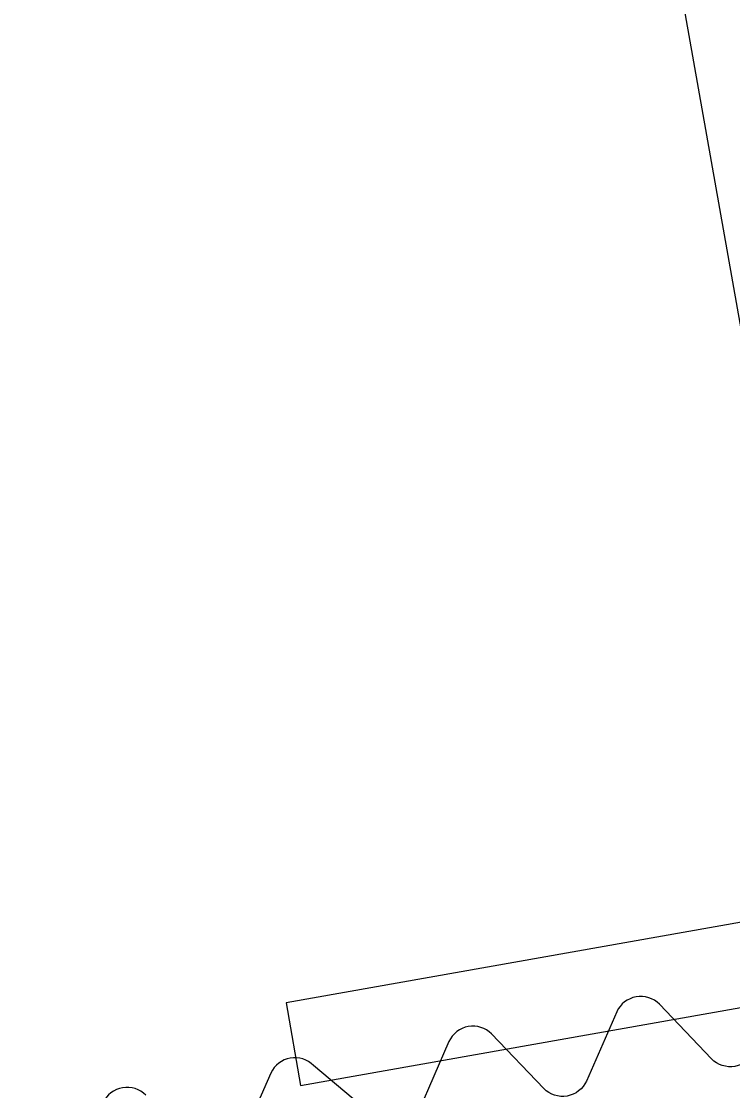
# Model space of a CAD drawing. Header units: millimetres. Extents: x 0 to 9491604, y -172998 to 295086.
# Drawn here: x 396839.78 to 396848.06, y 51096.84 to 51109.29 of the extents above; entities that cross this region are included whole.
import ezdxf
from ezdxf.enums import TextEntityAlignment as Align

# ---------------------------------------------------------------- set-up
doc = ezdxf.new("R2018")
doc.units = ezdxf.units.MM
for name, color, linetype, lineweight in [('АР_Маркер экспликации', 239, 'Continuous', 13), ('АР_Номер помещения', 250, 'Continuous', 9), ('АР_Размеры', 175, 'Continuous', 9), ('АР_Сущ Несущая стена', 250, 'Continuous', 50)]:
    doc.layers.add(name, color=color, linetype=linetype, lineweight=lineweight)
doc.layers.add('АР_Названия помещений', color=124, linetype='Continuous', lineweight=5, plot=False)
doc.layers.add('АР_Помещения_площадь', color=19, linetype='Continuous', lineweight=9, plot=False)
doc.styles.add('ISOCPEUR', font='', dxfattribs={"height": 250})
doc.styles.get("Standard").update_dxf_attribs({"font": 'GOST.TTF'})
doc.styles.get('ISOCPEUR').set_extended_font_data('ISOCPEUR', italic=True)

# ---------------------------------------------------------------- blocks, each defined once
blk = doc.blocks.new('*U252')
at = {"color": 7, "style": 'ISOCPEUR', "width": 0.7, "flags": 1}
blk.add_attdef('КАТЕГОРИЯ', (-499.166, -2092.186), '', height=250, dxfattribs=at)
at = {"layer": 'АР_Номер помещения', "color": 7, "style": 'ISOCPEUR', "width": 0.7}
blk.add_attdef('НОМЕР_ПОМЕЩЕНИЯ', text='', height=300, dxfattribs=at).set_placement((-13874.5, 6637.552), align=Align.MIDDLE_CENTER)
at = {"layer": 'АР_Помещения_площадь', "color": 7, "lineweight": 30, "width": 0.7, "flags": 104}
blk.add_attdef('ИМЯ_ПОМЕЩЕНИЯ', text='', height=100, dxfattribs=at).set_placement((157.628, 1217.141), align=Align.MIDDLE_CENTER)
at = {"layer": 'АР_Помещения_площадь', "color": 7, "style": 'ISOCPEUR', "width": 0.7}
blk.add_attdef('ПЛОЩАДЬ_ПОМЕЩЕНИЯ', text='', height=200, dxfattribs=at).set_placement((-12654.582, 407.672), align=Align.MIDDLE_RIGHT)
blk = doc.blocks.new('*U251')
at = {"color": 7, "style": 'ISOCPEUR', "width": 0.7, "flags": 1}
blk.add_attdef('КАТЕГОРИЯ', (-499.166, -2092.186), '', height=250, dxfattribs=at)
at = {"layer": 'АР_Номер помещения', "color": 7, "style": 'ISOCPEUR', "width": 0.7}
blk.add_attdef('НОМЕР_ПОМЕЩЕНИЯ', text='', height=300, dxfattribs=at).set_placement((-17424.901, 1870.773), align=Align.MIDDLE_CENTER)
at = {"layer": 'АР_Помещения_площадь', "color": 7, "lineweight": 30, "width": 0.7, "flags": 104}
blk.add_attdef('ИМЯ_ПОМЕЩЕНИЯ', text='', height=100, dxfattribs=at).set_placement((157.628, 1217.141), align=Align.MIDDLE_CENTER)
at = {"layer": 'АР_Помещения_площадь', "color": 7, "style": 'ISOCPEUR', "width": 0.7}
blk.add_attdef('ПЛОЩАДЬ_ПОМЕЩЕНИЯ', text='', height=200, dxfattribs=at).set_placement((-12452.811, 399.356), align=Align.MIDDLE_RIGHT)

msp = doc.modelspace()

# ---------------------------------------------------------------- linework, layer by layer
at = {"layer": 'АР_Размеры', "color": 5, "lineweight": 9, "ltscale": 100, "transparency": 33554687}
for points in [[(396848.866, 51098.926), (396849.261, 51099.491), (396842.111, 51139.831), (396841.546, 51140.226), (396839.985, 51139.949)], [(396848.866, 51098.926), (396849.261, 51099.491), (396842.111, 51139.831), (396841.546, 51140.226), (396839.985, 51139.949)], [(396848.866, 51098.926), (396849.261, 51099.491), (396842.111, 51139.831), (396841.546, 51140.226), (396839.985, 51139.949)], [(396848.866, 51098.926), (396849.261, 51099.491), (396842.111, 51139.831), (396841.546, 51140.226), (396839.985, 51139.949)], [(396848.866, 51098.926), (396849.261, 51099.491), (396842.111, 51139.831), (396841.546, 51140.226), (396839.985, 51139.949)], [(396848.866, 51098.926), (396849.261, 51099.491), (396842.111, 51139.831), (396841.546, 51140.226), (396839.985, 51139.949)], [(396848.866, 51098.926), (396849.261, 51099.491), (396842.111, 51139.831), (396841.546, 51140.226), (396839.985, 51139.949)], [(396848.866, 51098.926), (396849.261, 51099.491), (396842.111, 51139.831), (396841.546, 51140.226), (396839.985, 51139.949)], [(396848.866, 51098.926), (396849.261, 51099.491), (396842.111, 51139.831), (396841.546, 51140.226), (396839.985, 51139.949)], [(396848.866, 51098.926), (396849.261, 51099.491), (396842.111, 51139.831), (396841.546, 51140.226), (396839.985, 51139.949)], [(396848.866, 51098.926), (396849.261, 51099.491), (396842.111, 51139.831), (396841.546, 51140.226), (396839.985, 51139.949)], [(396848.866, 51098.926), (396849.261, 51099.491), (396842.111, 51139.831), (396841.546, 51140.226), (396839.985, 51139.949)], [(396848.866, 51098.926), (396849.261, 51099.491), (396842.111, 51139.831), (396841.546, 51140.226), (396839.985, 51139.949)], [(396848.866, 51098.926), (396849.261, 51099.491), (396842.111, 51139.831), (396841.546, 51140.226), (396839.985, 51139.949)], [(396848.866, 51098.926), (396849.261, 51099.491), (396842.111, 51139.831), (396841.546, 51140.226), (396839.985, 51139.949)], [(396848.866, 51098.926), (396849.261, 51099.491), (396842.111, 51139.831), (396841.546, 51140.226), (396839.985, 51139.949)], [(396848.866, 51098.926), (396849.261, 51099.491), (396842.111, 51139.831), (396841.546, 51140.226), (396839.985, 51139.949)], [(396848.866, 51098.926), (396849.261, 51099.491), (396842.111, 51139.831), (396841.546, 51140.226), (396839.985, 51139.949)], [(396848.866, 51098.926), (396849.261, 51099.491), (396842.111, 51139.831), (396841.546, 51140.226), (396839.985, 51139.949)], [(396848.866, 51098.926), (396849.261, 51099.491), (396842.111, 51139.831), (396841.546, 51140.226), (396839.985, 51139.949)], [(396848.866, 51098.926), (396849.261, 51099.491), (396842.111, 51139.831), (396841.546, 51140.226), (396839.985, 51139.949)], [(396848.866, 51098.926), (396849.261, 51099.491), (396842.111, 51139.831), (396841.546, 51140.226), (396839.985, 51139.949)], [(396848.866, 51098.926), (396849.261, 51099.491), (396842.111, 51139.831), (396841.546, 51140.226), (396839.985, 51139.949)], [(396848.866, 51098.926), (396849.261, 51099.491), (396842.111, 51139.831), (396841.546, 51140.226), (396839.985, 51139.949)], [(396848.866, 51098.926), (396849.261, 51099.491), (396842.111, 51139.831), (396841.546, 51140.226), (396839.985, 51139.949)], [(396848.866, 51098.926), (396849.261, 51099.491), (396842.111, 51139.831), (396841.546, 51140.226), (396839.985, 51139.949)], [(396848.866, 51098.926), (396849.261, 51099.491), (396842.111, 51139.831), (396841.546, 51140.226), (396839.985, 51139.949)], [(396848.866, 51098.926), (396849.261, 51099.491), (396842.111, 51139.831), (396841.546, 51140.226), (396839.985, 51139.949)], [(396848.866, 51098.926), (396849.261, 51099.491), (396842.111, 51139.831), (396841.546, 51140.226), (396839.985, 51139.949)], [(396848.866, 51098.926), (396849.261, 51099.491), (396842.111, 51139.831), (396841.546, 51140.226), (396839.985, 51139.949)], [(396848.866, 51098.926), (396849.261, 51099.491), (396842.111, 51139.831), (396841.546, 51140.226), (396839.985, 51139.949)], [(396848.866, 51098.926), (396849.261, 51099.491), (396842.111, 51139.831), (396841.546, 51140.226), (396839.985, 51139.949)], [(396848.866, 51098.926), (396849.261, 51099.491), (396842.111, 51139.831), (396841.546, 51140.226), (396839.985, 51139.949)], [(396848.866, 51098.926), (396849.261, 51099.491), (396842.111, 51139.831), (396841.546, 51140.226), (396839.985, 51139.949)], [(396848.866, 51098.926), (396849.261, 51099.491), (396842.111, 51139.831), (396841.546, 51140.226), (396839.985, 51139.949)], [(396848.866, 51098.926), (396849.261, 51099.491), (396842.111, 51139.831), (396841.546, 51140.226), (396839.985, 51139.949)], [(396848.866, 51098.926), (396849.261, 51099.491), (396842.111, 51139.831), (396841.546, 51140.226), (396839.985, 51139.949)], [(396848.866, 51098.926), (396849.261, 51099.491), (396842.111, 51139.831), (396841.546, 51140.226), (396839.985, 51139.949)], [(396848.866, 51098.926), (396849.261, 51099.491), (396842.111, 51139.831), (396841.546, 51140.226), (396839.985, 51139.949)], [(396848.866, 51098.926), (396849.261, 51099.491), (396842.111, 51139.831), (396841.546, 51140.226), (396839.985, 51139.949)], [(396848.866, 51098.926), (396849.261, 51099.491), (396842.111, 51139.831), (396841.546, 51140.226), (396839.985, 51139.949)], [(396848.866, 51098.926), (396849.261, 51099.491), (396842.111, 51139.831), (396841.546, 51140.226), (396839.985, 51139.949)], [(396848.866, 51098.926), (396849.261, 51099.491), (396842.111, 51139.831), (396841.546, 51140.226), (396839.985, 51139.949)], [(396848.866, 51098.926), (396849.261, 51099.491), (396842.111, 51139.831), (396841.546, 51140.226), (396839.985, 51139.949)], [(396848.866, 51098.926), (396849.261, 51099.491), (396842.111, 51139.831), (396841.546, 51140.226), (396839.985, 51139.949)], [(396848.866, 51098.926), (396849.261, 51099.491), (396842.111, 51139.831), (396841.546, 51140.226), (396839.985, 51139.949)], [(396848.866, 51098.926), (396849.261, 51099.491), (396842.111, 51139.831), (396841.546, 51140.226), (396839.985, 51139.949)], [(396848.866, 51098.926), (396849.261, 51099.491), (396842.111, 51139.831), (396841.546, 51140.226), (396839.985, 51139.949)], [(396848.866, 51098.926), (396849.261, 51099.491), (396842.111, 51139.831), (396841.546, 51140.226), (396839.985, 51139.949)], [(396848.866, 51098.926), (396849.261, 51099.491), (396842.111, 51139.831), (396841.546, 51140.226), (396839.985, 51139.949)], [(396848.866, 51098.926), (396849.261, 51099.491), (396842.111, 51139.831), (396841.546, 51140.226), (396839.985, 51139.949)], [(396848.866, 51098.926), (396849.261, 51099.491), (396842.111, 51139.831), (396841.546, 51140.226), (396839.985, 51139.949)], [(396848.866, 51098.926), (396849.261, 51099.491), (396842.111, 51139.831), (396841.546, 51140.226), (396839.985, 51139.949)], [(396848.866, 51098.926), (396849.261, 51099.491), (396842.111, 51139.831), (396841.546, 51140.226), (396839.985, 51139.949)], [(396848.866, 51098.926), (396849.261, 51099.491), (396842.111, 51139.831), (396841.546, 51140.226), (396839.985, 51139.949)], [(396848.866, 51098.926), (396849.261, 51099.491), (396842.111, 51139.831), (396841.546, 51140.226), (396839.985, 51139.949)], [(396842.863, 51097.862), (396843.033, 51096.901)], [(396842.863, 51097.862), (396843.033, 51096.901)], [(396842.863, 51097.862), (396843.033, 51096.901)], [(396842.863, 51097.862), (396843.033, 51096.901)], [(396842.863, 51097.862), (396843.033, 51096.901)], [(396842.863, 51097.862), (396843.033, 51096.901)], [(396842.863, 51097.862), (396843.033, 51096.901)], [(396842.863, 51097.862), (396843.033, 51096.901)], [(396842.863, 51097.862), (396843.033, 51096.901)], [(396842.863, 51097.862), (396843.033, 51096.901)], [(396842.863, 51097.862), (396843.033, 51096.901)], [(396842.863, 51097.862), (396843.033, 51096.901)], [(396842.863, 51097.862), (396843.033, 51096.901)], [(396842.863, 51097.862), (396843.033, 51096.901)], [(396842.863, 51097.862), (396843.033, 51096.901)], [(396842.863, 51097.862), (396843.033, 51096.901)], [(396842.863, 51097.862), (396843.033, 51096.901)], [(396842.863, 51097.862), (396843.033, 51096.901)], [(396842.863, 51097.862), (396843.033, 51096.901)], [(396842.863, 51097.862), (396843.033, 51096.901)], [(396842.863, 51097.862), (396843.033, 51096.901)], [(396842.863, 51097.862), (396843.033, 51096.901)], [(396842.863, 51097.862), (396843.033, 51096.901)], [(396842.863, 51097.862), (396843.033, 51096.901)], [(396842.863, 51097.862), (396843.033, 51096.901)], [(396842.863, 51097.862), (396843.033, 51096.901)], [(396842.863, 51097.862), (396843.033, 51096.901)], [(396842.863, 51097.862), (396843.033, 51096.901)], [(396842.863, 51097.862), (396843.033, 51096.901)], [(396842.863, 51097.862), (396843.033, 51096.901)], [(396842.863, 51097.862), (396843.033, 51096.901)], [(396842.863, 51097.862), (396843.033, 51096.901)], [(396842.863, 51097.862), (396843.033, 51096.901)], [(396842.863, 51097.862), (396843.033, 51096.901)], [(396842.863, 51097.862), (396843.033, 51096.901)], [(396842.863, 51097.862), (396843.033, 51096.901)], [(396842.863, 51097.862), (396843.033, 51096.901)], [(396842.863, 51097.862), (396843.033, 51096.901)], [(396842.863, 51097.862), (396843.033, 51096.901)], [(396842.863, 51097.862), (396843.033, 51096.901)], [(396842.863, 51097.862), (396843.033, 51096.901)], [(396842.863, 51097.862), (396843.033, 51096.901)], [(396842.863, 51097.862), (396843.033, 51096.901)], [(396842.863, 51097.862), (396843.033, 51096.901)], [(396842.863, 51097.862), (396843.033, 51096.901)], [(396842.863, 51097.862), (396843.033, 51096.901)], [(396842.863, 51097.862), (396843.033, 51096.901)], [(396842.863, 51097.862), (396843.033, 51096.901)], [(396842.863, 51097.862), (396843.033, 51096.901)], [(396842.863, 51097.862), (396843.033, 51096.901)], [(396842.863, 51097.862), (396843.033, 51096.901)], [(396842.863, 51097.862), (396843.033, 51096.901)], [(396842.863, 51097.862), (396843.033, 51096.901)], [(396842.863, 51097.862), (396843.033, 51096.901)], [(396842.863, 51097.862), (396843.033, 51096.901)], [(396842.863, 51097.862), (396843.033, 51096.901)]]:
    msp.add_lwpolyline(points, dxfattribs=at)
at = {"layer": 'АР_Размеры', "color": 5, "lineweight": 9}
msp.add_lwpolyline([(396843.033, 51096.901), (396893.314, 51105.813), (396893.144, 51106.773), (396842.863, 51097.862)], close=True, dxfattribs=at)
msp.add_lwpolyline([(396843.033, 51096.901), (396893.314, 51105.813), (396893.144, 51106.773), (396842.863, 51097.862)], close=True, dxfattribs=at)
msp.add_lwpolyline([(396843.033, 51096.901), (396893.314, 51105.813), (396893.144, 51106.773), (396842.863, 51097.862)], close=True, dxfattribs=at)
msp.add_lwpolyline([(396843.033, 51096.901), (396893.314, 51105.813), (396893.144, 51106.773), (396842.863, 51097.862)], close=True, dxfattribs=at)
msp.add_lwpolyline([(396843.033, 51096.901), (396893.314, 51105.813), (396893.144, 51106.773), (396842.863, 51097.862)], close=True, dxfattribs=at)
msp.add_lwpolyline([(396843.033, 51096.901), (396893.314, 51105.813), (396893.144, 51106.773), (396842.863, 51097.862)], close=True, dxfattribs=at)
msp.add_lwpolyline([(396843.033, 51096.901), (396893.314, 51105.813), (396893.144, 51106.773), (396842.863, 51097.862)], close=True, dxfattribs=at)
msp.add_lwpolyline([(396843.033, 51096.901), (396893.314, 51105.813), (396893.144, 51106.773), (396842.863, 51097.862)], close=True, dxfattribs=at)
msp.add_lwpolyline([(396843.033, 51096.901), (396893.314, 51105.813), (396893.144, 51106.773), (396842.863, 51097.862)], close=True, dxfattribs=at)
msp.add_lwpolyline([(396843.033, 51096.901), (396893.314, 51105.813), (396893.144, 51106.773), (396842.863, 51097.862)], close=True, dxfattribs=at)
msp.add_lwpolyline([(396843.033, 51096.901), (396893.314, 51105.813), (396893.144, 51106.773), (396842.863, 51097.862)], close=True, dxfattribs=at)
msp.add_lwpolyline([(396843.033, 51096.901), (396893.314, 51105.813), (396893.144, 51106.773), (396842.863, 51097.862)], close=True, dxfattribs=at)
msp.add_lwpolyline([(396843.033, 51096.901), (396893.314, 51105.813), (396893.144, 51106.773), (396842.863, 51097.862)], close=True, dxfattribs=at)
msp.add_lwpolyline([(396843.033, 51096.901), (396893.314, 51105.813), (396893.144, 51106.773), (396842.863, 51097.862)], close=True, dxfattribs=at)
msp.add_lwpolyline([(396843.033, 51096.901), (396893.314, 51105.813), (396893.144, 51106.773), (396842.863, 51097.862)], close=True, dxfattribs=at)
msp.add_lwpolyline([(396843.033, 51096.901), (396893.314, 51105.813), (396893.144, 51106.773), (396842.863, 51097.862)], close=True, dxfattribs=at)
msp.add_lwpolyline([(396843.033, 51096.901), (396893.314, 51105.813), (396893.144, 51106.773), (396842.863, 51097.862)], close=True, dxfattribs=at)
msp.add_lwpolyline([(396843.033, 51096.901), (396893.314, 51105.813), (396893.144, 51106.773), (396842.863, 51097.862)], close=True, dxfattribs=at)
msp.add_lwpolyline([(396843.033, 51096.901), (396893.314, 51105.813), (396893.144, 51106.773), (396842.863, 51097.862)], close=True, dxfattribs=at)
msp.add_lwpolyline([(396843.033, 51096.901), (396893.314, 51105.813), (396893.144, 51106.773), (396842.863, 51097.862)], close=True, dxfattribs=at)
msp.add_lwpolyline([(396843.033, 51096.901), (396893.314, 51105.813), (396893.144, 51106.773), (396842.863, 51097.862)], close=True, dxfattribs=at)
msp.add_lwpolyline([(396843.033, 51096.901), (396893.314, 51105.813), (396893.144, 51106.773), (396842.863, 51097.862)], close=True, dxfattribs=at)
msp.add_lwpolyline([(396843.033, 51096.901), (396893.314, 51105.813), (396893.144, 51106.773), (396842.863, 51097.862)], close=True, dxfattribs=at)
msp.add_lwpolyline([(396843.033, 51096.901), (396893.314, 51105.813), (396893.144, 51106.773), (396842.863, 51097.862)], close=True, dxfattribs=at)
msp.add_lwpolyline([(396843.033, 51096.901), (396893.314, 51105.813), (396893.144, 51106.773), (396842.863, 51097.862)], close=True, dxfattribs=at)
msp.add_lwpolyline([(396843.033, 51096.901), (396893.314, 51105.813), (396893.144, 51106.773), (396842.863, 51097.862)], close=True, dxfattribs=at)
msp.add_lwpolyline([(396843.033, 51096.901), (396893.314, 51105.813), (396893.144, 51106.773), (396842.863, 51097.862)], close=True, dxfattribs=at)
msp.add_lwpolyline([(396843.033, 51096.901), (396893.314, 51105.813), (396893.144, 51106.773), (396842.863, 51097.862)], close=True, dxfattribs=at)
msp.add_lwpolyline([(396843.033, 51096.901), (396893.314, 51105.813), (396893.144, 51106.773), (396842.863, 51097.862)], close=True, dxfattribs=at)
msp.add_lwpolyline([(396843.033, 51096.901), (396893.314, 51105.813), (396893.144, 51106.773), (396842.863, 51097.862)], close=True, dxfattribs=at)
msp.add_lwpolyline([(396843.033, 51096.901), (396893.314, 51105.813), (396893.144, 51106.773), (396842.863, 51097.862)], close=True, dxfattribs=at)
msp.add_lwpolyline([(396843.033, 51096.901), (396893.314, 51105.813), (396893.144, 51106.773), (396842.863, 51097.862)], close=True, dxfattribs=at)
msp.add_lwpolyline([(396843.033, 51096.901), (396893.314, 51105.813), (396893.144, 51106.773), (396842.863, 51097.862)], close=True, dxfattribs=at)
msp.add_lwpolyline([(396843.033, 51096.901), (396893.314, 51105.813), (396893.144, 51106.773), (396842.863, 51097.862)], close=True, dxfattribs=at)
msp.add_lwpolyline([(396843.033, 51096.901), (396893.314, 51105.813), (396893.144, 51106.773), (396842.863, 51097.862)], close=True, dxfattribs=at)
msp.add_lwpolyline([(396843.033, 51096.901), (396893.314, 51105.813), (396893.144, 51106.773), (396842.863, 51097.862)], close=True, dxfattribs=at)
msp.add_lwpolyline([(396843.033, 51096.901), (396893.314, 51105.813), (396893.144, 51106.773), (396842.863, 51097.862)], close=True, dxfattribs=at)
msp.add_lwpolyline([(396843.033, 51096.901), (396893.314, 51105.813), (396893.144, 51106.773), (396842.863, 51097.862)], close=True, dxfattribs=at)
msp.add_lwpolyline([(396843.033, 51096.901), (396893.314, 51105.813), (396893.144, 51106.773), (396842.863, 51097.862)], close=True, dxfattribs=at)
msp.add_lwpolyline([(396843.033, 51096.901), (396893.314, 51105.813), (396893.144, 51106.773), (396842.863, 51097.862)], close=True, dxfattribs=at)
msp.add_lwpolyline([(396843.033, 51096.901), (396893.314, 51105.813), (396893.144, 51106.773), (396842.863, 51097.862)], close=True, dxfattribs=at)
msp.add_lwpolyline([(396843.033, 51096.901), (396893.314, 51105.813), (396893.144, 51106.773), (396842.863, 51097.862)], close=True, dxfattribs=at)
msp.add_lwpolyline([(396843.033, 51096.901), (396893.314, 51105.813), (396893.144, 51106.773), (396842.863, 51097.862)], close=True, dxfattribs=at)
msp.add_lwpolyline([(396843.033, 51096.901), (396893.314, 51105.813), (396893.144, 51106.773), (396842.863, 51097.862)], close=True, dxfattribs=at)
msp.add_lwpolyline([(396843.033, 51096.901), (396893.314, 51105.813), (396893.144, 51106.773), (396842.863, 51097.862)], close=True, dxfattribs=at)
msp.add_lwpolyline([(396843.033, 51096.901), (396893.314, 51105.813), (396893.144, 51106.773), (396842.863, 51097.862)], close=True, dxfattribs=at)
msp.add_lwpolyline([(396843.033, 51096.901), (396893.314, 51105.813), (396893.144, 51106.773), (396842.863, 51097.862)], close=True, dxfattribs=at)
msp.add_lwpolyline([(396843.033, 51096.901), (396893.314, 51105.813), (396893.144, 51106.773), (396842.863, 51097.862)], close=True, dxfattribs=at)
msp.add_lwpolyline([(396843.033, 51096.901), (396893.314, 51105.813), (396893.144, 51106.773), (396842.863, 51097.862)], close=True, dxfattribs=at)
msp.add_lwpolyline([(396843.033, 51096.901), (396893.314, 51105.813), (396893.144, 51106.773), (396842.863, 51097.862)], close=True, dxfattribs=at)
msp.add_lwpolyline([(396843.033, 51096.901), (396893.314, 51105.813), (396893.144, 51106.773), (396842.863, 51097.862)], close=True, dxfattribs=at)
msp.add_lwpolyline([(396843.033, 51096.901), (396893.314, 51105.813), (396893.144, 51106.773), (396842.863, 51097.862)], close=True, dxfattribs=at)
msp.add_lwpolyline([(396843.033, 51096.901), (396893.314, 51105.813), (396893.144, 51106.773), (396842.863, 51097.862)], close=True, dxfattribs=at)
msp.add_lwpolyline([(396843.033, 51096.901), (396893.314, 51105.813), (396893.144, 51106.773), (396842.863, 51097.862)], close=True, dxfattribs=at)
msp.add_lwpolyline([(396843.033, 51096.901), (396893.314, 51105.813), (396893.144, 51106.773), (396842.863, 51097.862)], close=True, dxfattribs=at)
msp.add_lwpolyline([(396843.033, 51096.901), (396893.314, 51105.813), (396893.144, 51106.773), (396842.863, 51097.862)], close=True, dxfattribs=at)
at = {"layer": 'АР_Размеры', "color": 5, "lineweight": 9, "ltscale": 100, "transparency": 33554687}
for points in [[(396858.122, 51099.779, 0.035408), (396850.734, 51098.47), (396850.382, 51097.664, -0.527868), (396849.886, 51097.576), (396849.278, 51098.212, 0.527868), (396848.783, 51098.124), (396848.31, 51097.297, -0.527868), (396847.814, 51097.209), (396847.207, 51097.844, 0.527868), (396846.711, 51097.757), (396846.358, 51096.951, -0.527868), (396845.863, 51096.863), (396845.255, 51097.499, 0.527868), (396844.759, 51097.411), (396844.407, 51096.605, -0.527868)], [(396858.122, 51099.779, 0.035408), (396850.734, 51098.47), (396850.382, 51097.664, -0.527868), (396849.886, 51097.576), (396849.278, 51098.212, 0.527868), (396848.783, 51098.124), (396848.31, 51097.297, -0.527868), (396847.814, 51097.209), (396847.207, 51097.844, 0.527868), (396846.711, 51097.757), (396846.358, 51096.951, -0.527868), (396845.863, 51096.863), (396845.255, 51097.499, 0.527868), (396844.759, 51097.411), (396844.407, 51096.605, -0.527868)], [(396858.122, 51099.779, 0.035408), (396850.734, 51098.47), (396850.382, 51097.664, -0.527868), (396849.886, 51097.576), (396849.278, 51098.212, 0.527868), (396848.783, 51098.124), (396848.31, 51097.297, -0.527868), (396847.814, 51097.209), (396847.207, 51097.844, 0.527868), (396846.711, 51097.757), (396846.358, 51096.951, -0.527868), (396845.863, 51096.863), (396845.255, 51097.499, 0.527868), (396844.759, 51097.411), (396844.407, 51096.605, -0.527868)], [(396858.122, 51099.779, 0.035408), (396850.734, 51098.47), (396850.382, 51097.664, -0.527868), (396849.886, 51097.576), (396849.278, 51098.212, 0.527868), (396848.783, 51098.124), (396848.31, 51097.297, -0.527868), (396847.814, 51097.209), (396847.207, 51097.844, 0.527868), (396846.711, 51097.757), (396846.358, 51096.951, -0.527868), (396845.863, 51096.863), (396845.255, 51097.499, 0.527868), (396844.759, 51097.411), (396844.407, 51096.605, -0.527868)], [(396858.122, 51099.779, 0.035408), (396850.734, 51098.47), (396850.382, 51097.664, -0.527868), (396849.886, 51097.576), (396849.278, 51098.212, 0.527868), (396848.783, 51098.124), (396848.31, 51097.297, -0.527868), (396847.814, 51097.209), (396847.207, 51097.844, 0.527868), (396846.711, 51097.757), (396846.358, 51096.951, -0.527868), (396845.863, 51096.863), (396845.255, 51097.499, 0.527868), (396844.759, 51097.411), (396844.407, 51096.605, -0.527868)], [(396858.122, 51099.779, 0.035408), (396850.734, 51098.47), (396850.382, 51097.664, -0.527868), (396849.886, 51097.576), (396849.278, 51098.212, 0.527868), (396848.783, 51098.124), (396848.31, 51097.297, -0.527868), (396847.814, 51097.209), (396847.207, 51097.844, 0.527868), (396846.711, 51097.757), (396846.358, 51096.951, -0.527868), (396845.863, 51096.863), (396845.255, 51097.499, 0.527868), (396844.759, 51097.411), (396844.407, 51096.605, -0.527868)], [(396858.122, 51099.779, 0.035408), (396850.734, 51098.47), (396850.382, 51097.664, -0.527868), (396849.886, 51097.576), (396849.278, 51098.212, 0.527868), (396848.783, 51098.124), (396848.31, 51097.297, -0.527868), (396847.814, 51097.209), (396847.207, 51097.844, 0.527868), (396846.711, 51097.757), (396846.358, 51096.951, -0.527868), (396845.863, 51096.863), (396845.255, 51097.499, 0.527868), (396844.759, 51097.411), (396844.407, 51096.605, -0.527868)], [(396858.122, 51099.779, 0.035408), (396850.734, 51098.47), (396850.382, 51097.664, -0.527868), (396849.886, 51097.576), (396849.278, 51098.212, 0.527868), (396848.783, 51098.124), (396848.31, 51097.297, -0.527868), (396847.814, 51097.209), (396847.207, 51097.844, 0.527868), (396846.711, 51097.757), (396846.358, 51096.951, -0.527868), (396845.863, 51096.863), (396845.255, 51097.499, 0.527868), (396844.759, 51097.411), (396844.407, 51096.605, -0.527868)], [(396858.122, 51099.779, 0.035408), (396850.734, 51098.47), (396850.382, 51097.664, -0.527868), (396849.886, 51097.576), (396849.278, 51098.212, 0.527868), (396848.783, 51098.124), (396848.31, 51097.297, -0.527868), (396847.814, 51097.209), (396847.207, 51097.844, 0.527868), (396846.711, 51097.757), (396846.358, 51096.951, -0.527868), (396845.863, 51096.863), (396845.255, 51097.499, 0.527868), (396844.759, 51097.411), (396844.407, 51096.605, -0.527868)], [(396858.122, 51099.779, 0.035408), (396850.734, 51098.47), (396850.382, 51097.664, -0.527868), (396849.886, 51097.576), (396849.278, 51098.212, 0.527868), (396848.783, 51098.124), (396848.31, 51097.297, -0.527868), (396847.814, 51097.209), (396847.207, 51097.844, 0.527868), (396846.711, 51097.757), (396846.358, 51096.951, -0.527868), (396845.863, 51096.863), (396845.255, 51097.499, 0.527868), (396844.759, 51097.411), (396844.407, 51096.605, -0.527868)], [(396858.122, 51099.779, 0.035408), (396850.734, 51098.47), (396850.382, 51097.664, -0.527868), (396849.886, 51097.576), (396849.278, 51098.212, 0.527868), (396848.783, 51098.124), (396848.31, 51097.297, -0.527868), (396847.814, 51097.209), (396847.207, 51097.844, 0.527868), (396846.711, 51097.757), (396846.358, 51096.951, -0.527868), (396845.863, 51096.863), (396845.255, 51097.499, 0.527868), (396844.759, 51097.411), (396844.407, 51096.605, -0.527868)], [(396858.122, 51099.779, 0.035408), (396850.734, 51098.47), (396850.382, 51097.664, -0.527868), (396849.886, 51097.576), (396849.278, 51098.212, 0.527868), (396848.783, 51098.124), (396848.31, 51097.297, -0.527868), (396847.814, 51097.209), (396847.207, 51097.844, 0.527868), (396846.711, 51097.757), (396846.358, 51096.951, -0.527868), (396845.863, 51096.863), (396845.255, 51097.499, 0.527868), (396844.759, 51097.411), (396844.407, 51096.605, -0.527868)], [(396858.122, 51099.779, 0.035408), (396850.734, 51098.47), (396850.382, 51097.664, -0.527868), (396849.886, 51097.576), (396849.278, 51098.212, 0.527868), (396848.783, 51098.124), (396848.31, 51097.297, -0.527868), (396847.814, 51097.209), (396847.207, 51097.844, 0.527868), (396846.711, 51097.757), (396846.358, 51096.951, -0.527868), (396845.863, 51096.863), (396845.255, 51097.499, 0.527868), (396844.759, 51097.411), (396844.407, 51096.605, -0.527868)], [(396858.122, 51099.779, 0.035408), (396850.734, 51098.47), (396850.382, 51097.664, -0.527868), (396849.886, 51097.576), (396849.278, 51098.212, 0.527868), (396848.783, 51098.124), (396848.31, 51097.297, -0.527868), (396847.814, 51097.209), (396847.207, 51097.844, 0.527868), (396846.711, 51097.757), (396846.358, 51096.951, -0.527868), (396845.863, 51096.863), (396845.255, 51097.499, 0.527868), (396844.759, 51097.411), (396844.407, 51096.605, -0.527868)], [(396858.122, 51099.779, 0.035408), (396850.734, 51098.47), (396850.382, 51097.664, -0.527868), (396849.886, 51097.576), (396849.278, 51098.212, 0.527868), (396848.783, 51098.124), (396848.31, 51097.297, -0.527868), (396847.814, 51097.209), (396847.207, 51097.844, 0.527868), (396846.711, 51097.757), (396846.358, 51096.951, -0.527868), (396845.863, 51096.863), (396845.255, 51097.499, 0.527868), (396844.759, 51097.411), (396844.407, 51096.605, -0.527868)], [(396858.122, 51099.779, 0.035408), (396850.734, 51098.47), (396850.382, 51097.664, -0.527868), (396849.886, 51097.576), (396849.278, 51098.212, 0.527868), (396848.783, 51098.124), (396848.31, 51097.297, -0.527868), (396847.814, 51097.209), (396847.207, 51097.844, 0.527868), (396846.711, 51097.757), (396846.358, 51096.951, -0.527868), (396845.863, 51096.863), (396845.255, 51097.499, 0.527868), (396844.759, 51097.411), (396844.407, 51096.605, -0.527868)], [(396858.122, 51099.779, 0.035408), (396850.734, 51098.47), (396850.382, 51097.664, -0.527868), (396849.886, 51097.576), (396849.278, 51098.212, 0.527868), (396848.783, 51098.124), (396848.31, 51097.297, -0.527868), (396847.814, 51097.209), (396847.207, 51097.844, 0.527868), (396846.711, 51097.757), (396846.358, 51096.951, -0.527868), (396845.863, 51096.863), (396845.255, 51097.499, 0.527868), (396844.759, 51097.411), (396844.407, 51096.605, -0.527868)], [(396858.122, 51099.779, 0.035408), (396850.734, 51098.47), (396850.382, 51097.664, -0.527868), (396849.886, 51097.576), (396849.278, 51098.212, 0.527868), (396848.783, 51098.124), (396848.31, 51097.297, -0.527868), (396847.814, 51097.209), (396847.207, 51097.844, 0.527868), (396846.711, 51097.757), (396846.358, 51096.951, -0.527868), (396845.863, 51096.863), (396845.255, 51097.499, 0.527868), (396844.759, 51097.411), (396844.407, 51096.605, -0.527868)], [(396858.122, 51099.779, 0.035408), (396850.734, 51098.47), (396850.382, 51097.664, -0.527868), (396849.886, 51097.576), (396849.278, 51098.212, 0.527868), (396848.783, 51098.124), (396848.31, 51097.297, -0.527868), (396847.814, 51097.209), (396847.207, 51097.844, 0.527868), (396846.711, 51097.757), (396846.358, 51096.951, -0.527868), (396845.863, 51096.863), (396845.255, 51097.499, 0.527868), (396844.759, 51097.411), (396844.407, 51096.605, -0.527868)], [(396858.122, 51099.779, 0.035408), (396850.734, 51098.47), (396850.382, 51097.664, -0.527868), (396849.886, 51097.576), (396849.278, 51098.212, 0.527868), (396848.783, 51098.124), (396848.31, 51097.297, -0.527868), (396847.814, 51097.209), (396847.207, 51097.844, 0.527868), (396846.711, 51097.757), (396846.358, 51096.951, -0.527868), (396845.863, 51096.863), (396845.255, 51097.499, 0.527868), (396844.759, 51097.411), (396844.407, 51096.605, -0.527868)], [(396858.122, 51099.779, 0.035408), (396850.734, 51098.47), (396850.382, 51097.664, -0.527868), (396849.886, 51097.576), (396849.278, 51098.212, 0.527868), (396848.783, 51098.124), (396848.31, 51097.297, -0.527868), (396847.814, 51097.209), (396847.207, 51097.844, 0.527868), (396846.711, 51097.757), (396846.358, 51096.951, -0.527868), (396845.863, 51096.863), (396845.255, 51097.499, 0.527868), (396844.759, 51097.411), (396844.407, 51096.605, -0.527868)], [(396858.122, 51099.779, 0.035408), (396850.734, 51098.47), (396850.382, 51097.664, -0.527868), (396849.886, 51097.576), (396849.278, 51098.212, 0.527868), (396848.783, 51098.124), (396848.31, 51097.297, -0.527868), (396847.814, 51097.209), (396847.207, 51097.844, 0.527868), (396846.711, 51097.757), (396846.358, 51096.951, -0.527868), (396845.863, 51096.863), (396845.255, 51097.499, 0.527868), (396844.759, 51097.411), (396844.407, 51096.605, -0.527868)], [(396858.122, 51099.779, 0.035408), (396850.734, 51098.47), (396850.382, 51097.664, -0.527868), (396849.886, 51097.576), (396849.278, 51098.212, 0.527868), (396848.783, 51098.124), (396848.31, 51097.297, -0.527868), (396847.814, 51097.209), (396847.207, 51097.844, 0.527868), (396846.711, 51097.757), (396846.358, 51096.951, -0.527868), (396845.863, 51096.863), (396845.255, 51097.499, 0.527868), (396844.759, 51097.411), (396844.407, 51096.605, -0.527868)], [(396858.122, 51099.779, 0.035408), (396850.734, 51098.47), (396850.382, 51097.664, -0.527868), (396849.886, 51097.576), (396849.278, 51098.212, 0.527868), (396848.783, 51098.124), (396848.31, 51097.297, -0.527868), (396847.814, 51097.209), (396847.207, 51097.844, 0.527868), (396846.711, 51097.757), (396846.358, 51096.951, -0.527868), (396845.863, 51096.863), (396845.255, 51097.499, 0.527868), (396844.759, 51097.411), (396844.407, 51096.605, -0.527868)], [(396858.122, 51099.779, 0.035408), (396850.734, 51098.47), (396850.382, 51097.664, -0.527868), (396849.886, 51097.576), (396849.278, 51098.212, 0.527868), (396848.783, 51098.124), (396848.31, 51097.297, -0.527868), (396847.814, 51097.209), (396847.207, 51097.844, 0.527868), (396846.711, 51097.757), (396846.358, 51096.951, -0.527868), (396845.863, 51096.863), (396845.255, 51097.499, 0.527868), (396844.759, 51097.411), (396844.407, 51096.605, -0.527868)], [(396858.122, 51099.779, 0.035408), (396850.734, 51098.47), (396850.382, 51097.664, -0.527868), (396849.886, 51097.576), (396849.278, 51098.212, 0.527868), (396848.783, 51098.124), (396848.31, 51097.297, -0.527868), (396847.814, 51097.209), (396847.207, 51097.844, 0.527868), (396846.711, 51097.757), (396846.358, 51096.951, -0.527868), (396845.863, 51096.863), (396845.255, 51097.499, 0.527868), (396844.759, 51097.411), (396844.407, 51096.605, -0.527868)], [(396858.122, 51099.779, 0.035408), (396850.734, 51098.47), (396850.382, 51097.664, -0.527868), (396849.886, 51097.576), (396849.278, 51098.212, 0.527868), (396848.783, 51098.124), (396848.31, 51097.297, -0.527868), (396847.814, 51097.209), (396847.207, 51097.844, 0.527868), (396846.711, 51097.757), (396846.358, 51096.951, -0.527868), (396845.863, 51096.863), (396845.255, 51097.499, 0.527868), (396844.759, 51097.411), (396844.407, 51096.605, -0.527868)], [(396858.122, 51099.779, 0.035408), (396850.734, 51098.47), (396850.382, 51097.664, -0.527868), (396849.886, 51097.576), (396849.278, 51098.212, 0.527868), (396848.783, 51098.124), (396848.31, 51097.297, -0.527868), (396847.814, 51097.209), (396847.207, 51097.844, 0.527868), (396846.711, 51097.757), (396846.358, 51096.951, -0.527868), (396845.863, 51096.863), (396845.255, 51097.499, 0.527868), (396844.759, 51097.411), (396844.407, 51096.605, -0.527868)], [(396858.122, 51099.779, 0.035408), (396850.734, 51098.47), (396850.382, 51097.664, -0.527868), (396849.886, 51097.576), (396849.278, 51098.212, 0.527868), (396848.783, 51098.124), (396848.31, 51097.297, -0.527868), (396847.814, 51097.209), (396847.207, 51097.844, 0.527868), (396846.711, 51097.757), (396846.358, 51096.951, -0.527868), (396845.863, 51096.863), (396845.255, 51097.499, 0.527868), (396844.759, 51097.411), (396844.407, 51096.605, -0.527868)], [(396858.122, 51099.779, 0.035408), (396850.734, 51098.47), (396850.382, 51097.664, -0.527868), (396849.886, 51097.576), (396849.278, 51098.212, 0.527868), (396848.783, 51098.124), (396848.31, 51097.297, -0.527868), (396847.814, 51097.209), (396847.207, 51097.844, 0.527868), (396846.711, 51097.757), (396846.358, 51096.951, -0.527868), (396845.863, 51096.863), (396845.255, 51097.499, 0.527868), (396844.759, 51097.411), (396844.407, 51096.605, -0.527868)], [(396858.122, 51099.779, 0.035408), (396850.734, 51098.47), (396850.382, 51097.664, -0.527868), (396849.886, 51097.576), (396849.278, 51098.212, 0.527868), (396848.783, 51098.124), (396848.31, 51097.297, -0.527868), (396847.814, 51097.209), (396847.207, 51097.844, 0.527868), (396846.711, 51097.757), (396846.358, 51096.951, -0.527868), (396845.863, 51096.863), (396845.255, 51097.499, 0.527868), (396844.759, 51097.411), (396844.407, 51096.605, -0.527868)], [(396858.122, 51099.779, 0.035408), (396850.734, 51098.47), (396850.382, 51097.664, -0.527868), (396849.886, 51097.576), (396849.278, 51098.212, 0.527868), (396848.783, 51098.124), (396848.31, 51097.297, -0.527868), (396847.814, 51097.209), (396847.207, 51097.844, 0.527868), (396846.711, 51097.757), (396846.358, 51096.951, -0.527868), (396845.863, 51096.863), (396845.255, 51097.499, 0.527868), (396844.759, 51097.411), (396844.407, 51096.605, -0.527868)], [(396858.122, 51099.779, 0.035408), (396850.734, 51098.47), (396850.382, 51097.664, -0.527868), (396849.886, 51097.576), (396849.278, 51098.212, 0.527868), (396848.783, 51098.124), (396848.31, 51097.297, -0.527868), (396847.814, 51097.209), (396847.207, 51097.844, 0.527868), (396846.711, 51097.757), (396846.358, 51096.951, -0.527868), (396845.863, 51096.863), (396845.255, 51097.499, 0.527868), (396844.759, 51097.411), (396844.407, 51096.605, -0.527868)], [(396858.122, 51099.779, 0.035408), (396850.734, 51098.47), (396850.382, 51097.664, -0.527868), (396849.886, 51097.576), (396849.278, 51098.212, 0.527868), (396848.783, 51098.124), (396848.31, 51097.297, -0.527868), (396847.814, 51097.209), (396847.207, 51097.844, 0.527868), (396846.711, 51097.757), (396846.358, 51096.951, -0.527868), (396845.863, 51096.863), (396845.255, 51097.499, 0.527868), (396844.759, 51097.411), (396844.407, 51096.605, -0.527868)], [(396858.122, 51099.779, 0.035408), (396850.734, 51098.47), (396850.382, 51097.664, -0.527868), (396849.886, 51097.576), (396849.278, 51098.212, 0.527868), (396848.783, 51098.124), (396848.31, 51097.297, -0.527868), (396847.814, 51097.209), (396847.207, 51097.844, 0.527868), (396846.711, 51097.757), (396846.358, 51096.951, -0.527868), (396845.863, 51096.863), (396845.255, 51097.499, 0.527868), (396844.759, 51097.411), (396844.407, 51096.605, -0.527868)], [(396858.122, 51099.779, 0.035408), (396850.734, 51098.47), (396850.382, 51097.664, -0.527868), (396849.886, 51097.576), (396849.278, 51098.212, 0.527868), (396848.783, 51098.124), (396848.31, 51097.297, -0.527868), (396847.814, 51097.209), (396847.207, 51097.844, 0.527868), (396846.711, 51097.757), (396846.358, 51096.951, -0.527868), (396845.863, 51096.863), (396845.255, 51097.499, 0.527868), (396844.759, 51097.411), (396844.407, 51096.605, -0.527868)], [(396858.122, 51099.779, 0.035408), (396850.734, 51098.47), (396850.382, 51097.664, -0.527868), (396849.886, 51097.576), (396849.278, 51098.212, 0.527868), (396848.783, 51098.124), (396848.31, 51097.297, -0.527868), (396847.814, 51097.209), (396847.207, 51097.844, 0.527868), (396846.711, 51097.757), (396846.358, 51096.951, -0.527868), (396845.863, 51096.863), (396845.255, 51097.499, 0.527868), (396844.759, 51097.411), (396844.407, 51096.605, -0.527868)], [(396858.122, 51099.779, 0.035408), (396850.734, 51098.47), (396850.382, 51097.664, -0.527868), (396849.886, 51097.576), (396849.278, 51098.212, 0.527868), (396848.783, 51098.124), (396848.31, 51097.297, -0.527868), (396847.814, 51097.209), (396847.207, 51097.844, 0.527868), (396846.711, 51097.757), (396846.358, 51096.951, -0.527868), (396845.863, 51096.863), (396845.255, 51097.499, 0.527868), (396844.759, 51097.411), (396844.407, 51096.605, -0.527868)], [(396858.122, 51099.779, 0.035408), (396850.734, 51098.47), (396850.382, 51097.664, -0.527868), (396849.886, 51097.576), (396849.278, 51098.212, 0.527868), (396848.783, 51098.124), (396848.31, 51097.297, -0.527868), (396847.814, 51097.209), (396847.207, 51097.844, 0.527868), (396846.711, 51097.757), (396846.358, 51096.951, -0.527868), (396845.863, 51096.863), (396845.255, 51097.499, 0.527868), (396844.759, 51097.411), (396844.407, 51096.605, -0.527868)], [(396858.122, 51099.779, 0.035408), (396850.734, 51098.47), (396850.382, 51097.664, -0.527868), (396849.886, 51097.576), (396849.278, 51098.212, 0.527868), (396848.783, 51098.124), (396848.31, 51097.297, -0.527868), (396847.814, 51097.209), (396847.207, 51097.844, 0.527868), (396846.711, 51097.757), (396846.358, 51096.951, -0.527868), (396845.863, 51096.863), (396845.255, 51097.499, 0.527868), (396844.759, 51097.411), (396844.407, 51096.605, -0.527868)], [(396858.122, 51099.779, 0.035408), (396850.734, 51098.47), (396850.382, 51097.664, -0.527868), (396849.886, 51097.576), (396849.278, 51098.212, 0.527868), (396848.783, 51098.124), (396848.31, 51097.297, -0.527868), (396847.814, 51097.209), (396847.207, 51097.844, 0.527868), (396846.711, 51097.757), (396846.358, 51096.951, -0.527868), (396845.863, 51096.863), (396845.255, 51097.499, 0.527868), (396844.759, 51097.411), (396844.407, 51096.605, -0.527868)], [(396858.122, 51099.779, 0.035408), (396850.734, 51098.47), (396850.382, 51097.664, -0.527868), (396849.886, 51097.576), (396849.278, 51098.212, 0.527868), (396848.783, 51098.124), (396848.31, 51097.297, -0.527868), (396847.814, 51097.209), (396847.207, 51097.844, 0.527868), (396846.711, 51097.757), (396846.358, 51096.951, -0.527868), (396845.863, 51096.863), (396845.255, 51097.499, 0.527868), (396844.759, 51097.411), (396844.407, 51096.605, -0.527868)], [(396858.122, 51099.779, 0.035408), (396850.734, 51098.47), (396850.382, 51097.664, -0.527868), (396849.886, 51097.576), (396849.278, 51098.212, 0.527868), (396848.783, 51098.124), (396848.31, 51097.297, -0.527868), (396847.814, 51097.209), (396847.207, 51097.844, 0.527868), (396846.711, 51097.757), (396846.358, 51096.951, -0.527868), (396845.863, 51096.863), (396845.255, 51097.499, 0.527868), (396844.759, 51097.411), (396844.407, 51096.605, -0.527868)], [(396858.122, 51099.779, 0.035408), (396850.734, 51098.47), (396850.382, 51097.664, -0.527868), (396849.886, 51097.576), (396849.278, 51098.212, 0.527868), (396848.783, 51098.124), (396848.31, 51097.297, -0.527868), (396847.814, 51097.209), (396847.207, 51097.844, 0.527868), (396846.711, 51097.757), (396846.358, 51096.951, -0.527868), (396845.863, 51096.863), (396845.255, 51097.499, 0.527868), (396844.759, 51097.411), (396844.407, 51096.605, -0.527868)], [(396858.122, 51099.779, 0.035408), (396850.734, 51098.47), (396850.382, 51097.664, -0.527868), (396849.886, 51097.576), (396849.278, 51098.212, 0.527868), (396848.783, 51098.124), (396848.31, 51097.297, -0.527868), (396847.814, 51097.209), (396847.207, 51097.844, 0.527868), (396846.711, 51097.757), (396846.358, 51096.951, -0.527868), (396845.863, 51096.863), (396845.255, 51097.499, 0.527868), (396844.759, 51097.411), (396844.407, 51096.605, -0.527868)], [(396858.122, 51099.779, 0.035408), (396850.734, 51098.47), (396850.382, 51097.664, -0.527868), (396849.886, 51097.576), (396849.278, 51098.212, 0.527868), (396848.783, 51098.124), (396848.31, 51097.297, -0.527868), (396847.814, 51097.209), (396847.207, 51097.844, 0.527868), (396846.711, 51097.757), (396846.358, 51096.951, -0.527868), (396845.863, 51096.863), (396845.255, 51097.499, 0.527868), (396844.759, 51097.411), (396844.407, 51096.605, -0.527868)], [(396858.122, 51099.779, 0.035408), (396850.734, 51098.47), (396850.382, 51097.664, -0.527868), (396849.886, 51097.576), (396849.278, 51098.212, 0.527868), (396848.783, 51098.124), (396848.31, 51097.297, -0.527868), (396847.814, 51097.209), (396847.207, 51097.844, 0.527868), (396846.711, 51097.757), (396846.358, 51096.951, -0.527868), (396845.863, 51096.863), (396845.255, 51097.499, 0.527868), (396844.759, 51097.411), (396844.407, 51096.605, -0.527868)], [(396858.122, 51099.779, 0.035408), (396850.734, 51098.47), (396850.382, 51097.664, -0.527868), (396849.886, 51097.576), (396849.278, 51098.212, 0.527868), (396848.783, 51098.124), (396848.31, 51097.297, -0.527868), (396847.814, 51097.209), (396847.207, 51097.844, 0.527868), (396846.711, 51097.757), (396846.358, 51096.951, -0.527868), (396845.863, 51096.863), (396845.255, 51097.499, 0.527868), (396844.759, 51097.411), (396844.407, 51096.605, -0.527868)], [(396858.122, 51099.779, 0.035408), (396850.734, 51098.47), (396850.382, 51097.664, -0.527868), (396849.886, 51097.576), (396849.278, 51098.212, 0.527868), (396848.783, 51098.124), (396848.31, 51097.297, -0.527868), (396847.814, 51097.209), (396847.207, 51097.844, 0.527868), (396846.711, 51097.757), (396846.358, 51096.951, -0.527868), (396845.863, 51096.863), (396845.255, 51097.499, 0.527868), (396844.759, 51097.411), (396844.407, 51096.605, -0.527868)], [(396858.122, 51099.779, 0.035408), (396850.734, 51098.47), (396850.382, 51097.664, -0.527868), (396849.886, 51097.576), (396849.278, 51098.212, 0.527868), (396848.783, 51098.124), (396848.31, 51097.297, -0.527868), (396847.814, 51097.209), (396847.207, 51097.844, 0.527868), (396846.711, 51097.757), (396846.358, 51096.951, -0.527868), (396845.863, 51096.863), (396845.255, 51097.499, 0.527868), (396844.759, 51097.411), (396844.407, 51096.605, -0.527868)], [(396858.122, 51099.779, 0.035408), (396850.734, 51098.47), (396850.382, 51097.664, -0.527868), (396849.886, 51097.576), (396849.278, 51098.212, 0.527868), (396848.783, 51098.124), (396848.31, 51097.297, -0.527868), (396847.814, 51097.209), (396847.207, 51097.844, 0.527868), (396846.711, 51097.757), (396846.358, 51096.951, -0.527868), (396845.863, 51096.863), (396845.255, 51097.499, 0.527868), (396844.759, 51097.411), (396844.407, 51096.605, -0.527868)], [(396858.122, 51099.779, 0.035408), (396850.734, 51098.47), (396850.382, 51097.664, -0.527868), (396849.886, 51097.576), (396849.278, 51098.212, 0.527868), (396848.783, 51098.124), (396848.31, 51097.297, -0.527868), (396847.814, 51097.209), (396847.207, 51097.844, 0.527868), (396846.711, 51097.757), (396846.358, 51096.951, -0.527868), (396845.863, 51096.863), (396845.255, 51097.499, 0.527868), (396844.759, 51097.411), (396844.407, 51096.605, -0.527868)], [(396858.122, 51099.779, 0.035408), (396850.734, 51098.47), (396850.382, 51097.664, -0.527868), (396849.886, 51097.576), (396849.278, 51098.212, 0.527868), (396848.783, 51098.124), (396848.31, 51097.297, -0.527868), (396847.814, 51097.209), (396847.207, 51097.844, 0.527868), (396846.711, 51097.757), (396846.358, 51096.951, -0.527868), (396845.863, 51096.863), (396845.255, 51097.499, 0.527868), (396844.759, 51097.411), (396844.407, 51096.605, -0.527868)], [(396858.122, 51099.779, 0.035408), (396850.734, 51098.47), (396850.382, 51097.664, -0.527868), (396849.886, 51097.576), (396849.278, 51098.212, 0.527868), (396848.783, 51098.124), (396848.31, 51097.297, -0.527868), (396847.814, 51097.209), (396847.207, 51097.844, 0.527868), (396846.711, 51097.757), (396846.358, 51096.951, -0.527868), (396845.863, 51096.863), (396845.255, 51097.499, 0.527868), (396844.759, 51097.411), (396844.407, 51096.605, -0.527868)], [(396858.122, 51099.779, 0.035408), (396850.734, 51098.47), (396850.382, 51097.664, -0.527868), (396849.886, 51097.576), (396849.278, 51098.212, 0.527868), (396848.783, 51098.124), (396848.31, 51097.297, -0.527868), (396847.814, 51097.209), (396847.207, 51097.844, 0.527868), (396846.711, 51097.757), (396846.358, 51096.951, -0.527868), (396845.863, 51096.863), (396845.255, 51097.499, 0.527868), (396844.759, 51097.411), (396844.407, 51096.605, -0.527868)], [(396858.122, 51099.779, 0.035408), (396850.734, 51098.47), (396850.382, 51097.664, -0.527868), (396849.886, 51097.576), (396849.278, 51098.212, 0.527868), (396848.783, 51098.124), (396848.31, 51097.297, -0.527868), (396847.814, 51097.209), (396847.207, 51097.844, 0.527868), (396846.711, 51097.757), (396846.358, 51096.951, -0.527868), (396845.863, 51096.863), (396845.255, 51097.499, 0.527868), (396844.759, 51097.411), (396844.407, 51096.605, -0.527868)], [(396858.122, 51099.779, 0.035408), (396850.734, 51098.47), (396850.382, 51097.664, -0.527868), (396849.886, 51097.576), (396849.278, 51098.212, 0.527868), (396848.783, 51098.124), (396848.31, 51097.297, -0.527868), (396847.814, 51097.209), (396847.207, 51097.844, 0.527868), (396846.711, 51097.757), (396846.358, 51096.951, -0.527868), (396845.863, 51096.863), (396845.255, 51097.499, 0.527868), (396844.759, 51097.411), (396844.407, 51096.605, -0.527868)], [(396843.911, 51096.517), (396843.183, 51097.131, 0.527868), (396842.688, 51097.044), (396842.335, 51096.238, -0.527868)], [(396843.911, 51096.517), (396843.183, 51097.131, 0.527868), (396842.688, 51097.044), (396842.335, 51096.238, -0.527868)], [(396843.911, 51096.517), (396843.183, 51097.131, 0.527868), (396842.688, 51097.044), (396842.335, 51096.238, -0.527868)], [(396843.911, 51096.517), (396843.183, 51097.131, 0.527868), (396842.688, 51097.044), (396842.335, 51096.238, -0.527868)], [(396843.911, 51096.517), (396843.183, 51097.131, 0.527868), (396842.688, 51097.044), (396842.335, 51096.238, -0.527868)], [(396843.911, 51096.517), (396843.183, 51097.131, 0.527868), (396842.688, 51097.044), (396842.335, 51096.238, -0.527868)], [(396843.911, 51096.517), (396843.183, 51097.131, 0.527868), (396842.688, 51097.044), (396842.335, 51096.238, -0.527868)], [(396843.911, 51096.517), (396843.183, 51097.131, 0.527868), (396842.688, 51097.044), (396842.335, 51096.238, -0.527868)], [(396843.911, 51096.517), (396843.183, 51097.131, 0.527868), (396842.688, 51097.044), (396842.335, 51096.238, -0.527868)], [(396843.911, 51096.517), (396843.183, 51097.131, 0.527868), (396842.688, 51097.044), (396842.335, 51096.238, -0.527868)], [(396843.911, 51096.517), (396843.183, 51097.131, 0.527868), (396842.688, 51097.044), (396842.335, 51096.238, -0.527868)], [(396843.911, 51096.517), (396843.183, 51097.131, 0.527868), (396842.688, 51097.044), (396842.335, 51096.238, -0.527868)], [(396843.911, 51096.517), (396843.183, 51097.131, 0.527868), (396842.688, 51097.044), (396842.335, 51096.238, -0.527868)], [(396843.911, 51096.517), (396843.183, 51097.131, 0.527868), (396842.688, 51097.044), (396842.335, 51096.238, -0.527868)], [(396843.911, 51096.517), (396843.183, 51097.131, 0.527868), (396842.688, 51097.044), (396842.335, 51096.238, -0.527868)], [(396843.911, 51096.517), (396843.183, 51097.131, 0.527868), (396842.688, 51097.044), (396842.335, 51096.238, -0.527868)], [(396843.911, 51096.517), (396843.183, 51097.131, 0.527868), (396842.688, 51097.044), (396842.335, 51096.238, -0.527868)], [(396843.911, 51096.517), (396843.183, 51097.131, 0.527868), (396842.688, 51097.044), (396842.335, 51096.238, -0.527868)], [(396843.911, 51096.517), (396843.183, 51097.131, 0.527868), (396842.688, 51097.044), (396842.335, 51096.238, -0.527868)], [(396843.911, 51096.517), (396843.183, 51097.131, 0.527868), (396842.688, 51097.044), (396842.335, 51096.238, -0.527868)], [(396843.911, 51096.517), (396843.183, 51097.131, 0.527868), (396842.688, 51097.044), (396842.335, 51096.238, -0.527868)], [(396843.911, 51096.517), (396843.183, 51097.131, 0.527868), (396842.688, 51097.044), (396842.335, 51096.238, -0.527868)], [(396843.911, 51096.517), (396843.183, 51097.131, 0.527868), (396842.688, 51097.044), (396842.335, 51096.238, -0.527868)], [(396843.911, 51096.517), (396843.183, 51097.131, 0.527868), (396842.688, 51097.044), (396842.335, 51096.238, -0.527868)], [(396843.911, 51096.517), (396843.183, 51097.131, 0.527868), (396842.688, 51097.044), (396842.335, 51096.238, -0.527868)], [(396843.911, 51096.517), (396843.183, 51097.131, 0.527868), (396842.688, 51097.044), (396842.335, 51096.238, -0.527868)], [(396843.911, 51096.517), (396843.183, 51097.131, 0.527868), (396842.688, 51097.044), (396842.335, 51096.238, -0.527868)], [(396843.911, 51096.517), (396843.183, 51097.131, 0.527868), (396842.688, 51097.044), (396842.335, 51096.238, -0.527868)], [(396843.911, 51096.517), (396843.183, 51097.131, 0.527868), (396842.688, 51097.044), (396842.335, 51096.238, -0.527868)], [(396843.911, 51096.517), (396843.183, 51097.131, 0.527868), (396842.688, 51097.044), (396842.335, 51096.238, -0.527868)], [(396843.911, 51096.517), (396843.183, 51097.131, 0.527868), (396842.688, 51097.044), (396842.335, 51096.238, -0.527868)], [(396843.911, 51096.517), (396843.183, 51097.131, 0.527868), (396842.688, 51097.044), (396842.335, 51096.238, -0.527868)], [(396843.911, 51096.517), (396843.183, 51097.131, 0.527868), (396842.688, 51097.044), (396842.335, 51096.238, -0.527868)], [(396843.911, 51096.517), (396843.183, 51097.131, 0.527868), (396842.688, 51097.044), (396842.335, 51096.238, -0.527868)], [(396843.911, 51096.517), (396843.183, 51097.131, 0.527868), (396842.688, 51097.044), (396842.335, 51096.238, -0.527868)], [(396843.911, 51096.517), (396843.183, 51097.131, 0.527868), (396842.688, 51097.044), (396842.335, 51096.238, -0.527868)], [(396843.911, 51096.517), (396843.183, 51097.131, 0.527868), (396842.688, 51097.044), (396842.335, 51096.238, -0.527868)], [(396843.911, 51096.517), (396843.183, 51097.131, 0.527868), (396842.688, 51097.044), (396842.335, 51096.238, -0.527868)], [(396843.911, 51096.517), (396843.183, 51097.131, 0.527868), (396842.688, 51097.044), (396842.335, 51096.238, -0.527868)], [(396843.911, 51096.517), (396843.183, 51097.131, 0.527868), (396842.688, 51097.044), (396842.335, 51096.238, -0.527868)], [(396843.911, 51096.517), (396843.183, 51097.131, 0.527868), (396842.688, 51097.044), (396842.335, 51096.238, -0.527868)], [(396843.911, 51096.517), (396843.183, 51097.131, 0.527868), (396842.688, 51097.044), (396842.335, 51096.238, -0.527868)], [(396843.911, 51096.517), (396843.183, 51097.131, 0.527868), (396842.688, 51097.044), (396842.335, 51096.238, -0.527868)], [(396843.911, 51096.517), (396843.183, 51097.131, 0.527868), (396842.688, 51097.044), (396842.335, 51096.238, -0.527868)], [(396843.911, 51096.517), (396843.183, 51097.131, 0.527868), (396842.688, 51097.044), (396842.335, 51096.238, -0.527868)], [(396843.911, 51096.517), (396843.183, 51097.131, 0.527868), (396842.688, 51097.044), (396842.335, 51096.238, -0.527868)], [(396843.911, 51096.517), (396843.183, 51097.131, 0.527868), (396842.688, 51097.044), (396842.335, 51096.238, -0.527868)], [(396843.911, 51096.517), (396843.183, 51097.131, 0.527868), (396842.688, 51097.044), (396842.335, 51096.238, -0.527868)], [(396843.911, 51096.517), (396843.183, 51097.131, 0.527868), (396842.688, 51097.044), (396842.335, 51096.238, -0.527868)], [(396843.911, 51096.517), (396843.183, 51097.131, 0.527868), (396842.688, 51097.044), (396842.335, 51096.238, -0.527868)], [(396843.911, 51096.517), (396843.183, 51097.131, 0.527868), (396842.688, 51097.044), (396842.335, 51096.238, -0.527868)], [(396843.911, 51096.517), (396843.183, 51097.131, 0.527868), (396842.688, 51097.044), (396842.335, 51096.238, -0.527868)], [(396843.911, 51096.517), (396843.183, 51097.131, 0.527868), (396842.688, 51097.044), (396842.335, 51096.238, -0.527868)], [(396843.911, 51096.517), (396843.183, 51097.131, 0.527868), (396842.688, 51097.044), (396842.335, 51096.238, -0.527868)], [(396843.911, 51096.517), (396843.183, 51097.131, 0.527868), (396842.688, 51097.044), (396842.335, 51096.238, -0.527868)], [(396843.911, 51096.517), (396843.183, 51097.131, 0.527868), (396842.688, 51097.044), (396842.335, 51096.238, -0.527868)], [(396843.911, 51096.517), (396843.183, 51097.131, 0.527868), (396842.688, 51097.044), (396842.335, 51096.238, -0.527868)], [(396841.232, 51096.786, 0.527868), (396840.736, 51096.698)], [(396841.232, 51096.786, 0.527868), (396840.736, 51096.698)], [(396841.232, 51096.786, 0.527868), (396840.736, 51096.698)], [(396841.232, 51096.786, 0.527868), (396840.736, 51096.698)], [(396841.232, 51096.786, 0.527868), (396840.736, 51096.698)], [(396841.232, 51096.786, 0.527868), (396840.736, 51096.698)], [(396841.232, 51096.786, 0.527868), (396840.736, 51096.698)], [(396841.232, 51096.786, 0.527868), (396840.736, 51096.698)], [(396841.232, 51096.786, 0.527868), (396840.736, 51096.698)], [(396841.232, 51096.786, 0.527868), (396840.736, 51096.698)], [(396841.232, 51096.786, 0.527868), (396840.736, 51096.698)], [(396841.232, 51096.786, 0.527868), (396840.736, 51096.698)], [(396841.232, 51096.786, 0.527868), (396840.736, 51096.698)], [(396841.232, 51096.786, 0.527868), (396840.736, 51096.698)], [(396841.232, 51096.786, 0.527868), (396840.736, 51096.698)], [(396841.232, 51096.786, 0.527868), (396840.736, 51096.698)], [(396841.232, 51096.786, 0.527868), (396840.736, 51096.698)], [(396841.232, 51096.786, 0.527868), (396840.736, 51096.698)], [(396841.232, 51096.786, 0.527868), (396840.736, 51096.698)], [(396841.232, 51096.786, 0.527868), (396840.736, 51096.698)], [(396841.232, 51096.786, 0.527868), (396840.736, 51096.698)], [(396841.232, 51096.786, 0.527868), (396840.736, 51096.698)], [(396841.232, 51096.786, 0.527868), (396840.736, 51096.698)], [(396841.232, 51096.786, 0.527868), (396840.736, 51096.698)], [(396841.232, 51096.786, 0.527868), (396840.736, 51096.698)], [(396841.232, 51096.786, 0.527868), (396840.736, 51096.698)], [(396841.232, 51096.786, 0.527868), (396840.736, 51096.698)], [(396841.232, 51096.786, 0.527868), (396840.736, 51096.698)], [(396841.232, 51096.786, 0.527868), (396840.736, 51096.698)], [(396841.232, 51096.786, 0.527868), (396840.736, 51096.698)], [(396841.232, 51096.786, 0.527868), (396840.736, 51096.698)], [(396841.232, 51096.786, 0.527868), (396840.736, 51096.698)], [(396841.232, 51096.786, 0.527868), (396840.736, 51096.698)], [(396841.232, 51096.786, 0.527868), (396840.736, 51096.698)], [(396841.232, 51096.786, 0.527868), (396840.736, 51096.698)], [(396841.232, 51096.786, 0.527868), (396840.736, 51096.698)], [(396841.232, 51096.786, 0.527868), (396840.736, 51096.698)], [(396841.232, 51096.786, 0.527868), (396840.736, 51096.698)], [(396841.232, 51096.786, 0.527868), (396840.736, 51096.698)], [(396841.232, 51096.786, 0.527868), (396840.736, 51096.698)], [(396841.232, 51096.786, 0.527868), (396840.736, 51096.698)], [(396841.232, 51096.786, 0.527868), (396840.736, 51096.698)], [(396841.232, 51096.786, 0.527868), (396840.736, 51096.698)], [(396841.232, 51096.786, 0.527868), (396840.736, 51096.698)], [(396841.232, 51096.786, 0.527868), (396840.736, 51096.698)], [(396841.232, 51096.786, 0.527868), (396840.736, 51096.698)], [(396841.232, 51096.786, 0.527868), (396840.736, 51096.698)], [(396841.232, 51096.786, 0.527868), (396840.736, 51096.698)], [(396841.232, 51096.786, 0.527868), (396840.736, 51096.698)], [(396841.232, 51096.786, 0.527868), (396840.736, 51096.698)], [(396841.232, 51096.786, 0.527868), (396840.736, 51096.698)], [(396841.232, 51096.786, 0.527868), (396840.736, 51096.698)], [(396841.232, 51096.786, 0.527868), (396840.736, 51096.698)], [(396841.232, 51096.786, 0.527868), (396840.736, 51096.698)], [(396841.232, 51096.786, 0.527868), (396840.736, 51096.698)], [(396841.232, 51096.786, 0.527868), (396840.736, 51096.698)]]:
    msp.add_lwpolyline(points, format="xyb", dxfattribs=at)
at = {"layer": 'АР_Сущ Несущая стена', "lineweight": 9, "ltscale": 100}
msp.add_arc((396308.26, 60667.029), 9778.655, 272.592548, 356.6353914, dxfattribs=at)

# ---------------------------------------------------------------- block references
at = {"layer": 'АР_Маркер экспликации', "lineweight": 9}
ref = msp.add_blockref('*U252', (393314.66, 52054.844), dxfattribs=at)
lines = msp.add_mtext('\\W0.8000;Кабинет материальной технологии тип 2', dxfattribs={"layer": 'АР_Названия помещений', "insert": (379480.406, 56862.585), "char_height": 4891.95552, "width": 926.93997, "attachment_point": 1})
ref.add_attrib('ИМЯ_ПОМЕЩЕНИЯ', '', (379480.406, 56862.585), dxfattribs={"flags": 104}).embed_mtext(lines)
ref = msp.add_blockref('*U251', (405270.156, 51630.272), dxfattribs=at)
lines = msp.add_mtext('\\W0.8000;Артистическая', dxfattribs={"layer": 'АР_Названия помещений', "insert": (390351.913, 52199.605), "char_height": 1576.78221, "width": 926.93997, "attachment_point": 1})
ref.add_attrib('ИМЯ_ПОМЕЩЕНИЯ', '', (390351.913, 52199.605), dxfattribs={"flags": 104}).embed_mtext(lines)

doc.saveas('drawing.dxf')
